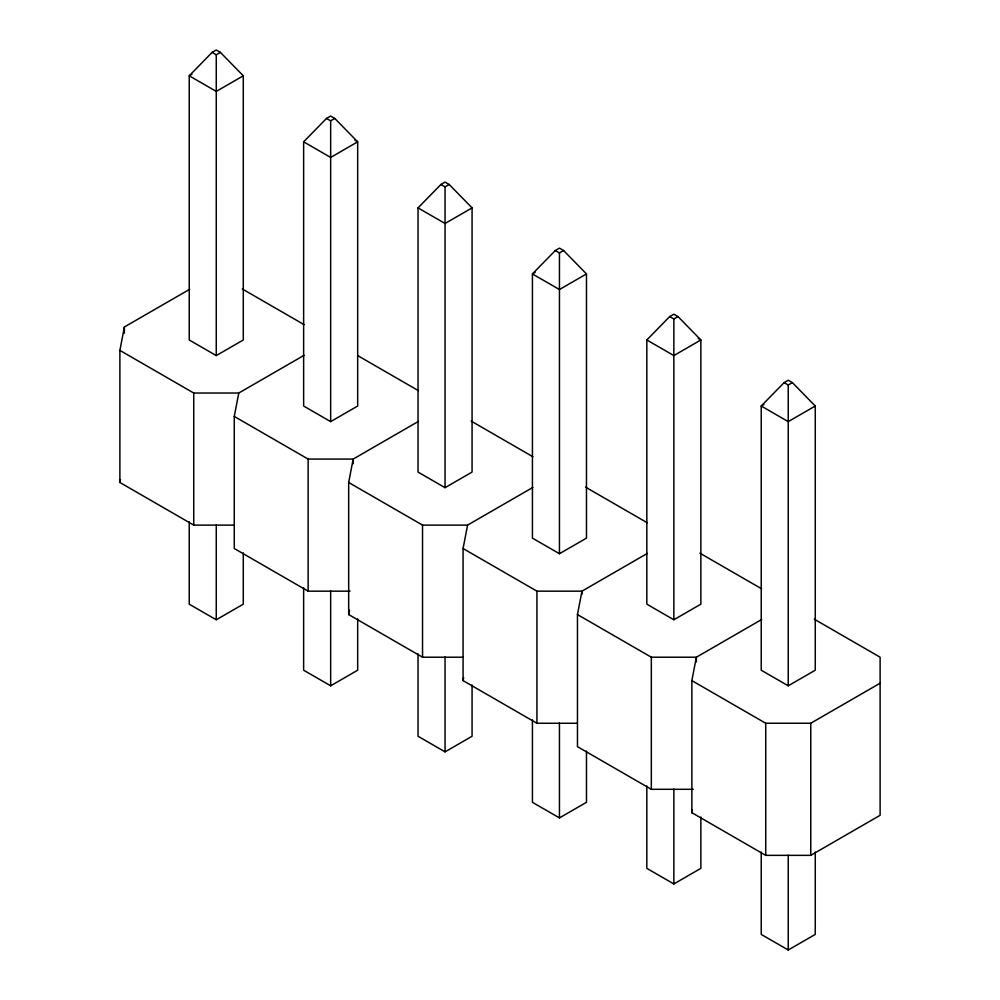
<?xml version="1.0" encoding="UTF-8"?>
<svg xmlns="http://www.w3.org/2000/svg" width="1000" height="1000" viewBox="0 0 1000 1000"><rect width="100%" height="100%" fill="white"/><g stroke="black" fill="none" stroke-linecap="round" stroke-linejoin="round"><path stroke-width="1.5" d="M234.125 525.125L193.738 525.125L119.887 482.475L119.887 350.387L124.388 326.975L189.737 289.25M119.887 482.475L120.45 479.55M350.075 591.163L308.137 591.163L234.275 548.525L234.275 416.425L238.775 393.025L304.137 355.288M462.912 657.212L422.537 657.212L348.675 614.562L348.675 482.475L353.175 459.075L418.537 421.337M348.675 614.562L349.513 610.175M577.312 723.263L536.925 723.263L463.075 680.612L463.075 548.525L467.575 525.112L532.925 487.388M463.075 680.612L463.638 677.688M693.263 789.3L651.325 789.3L577.463 746.663L577.463 614.562L581.962 591.163L647.325 553.425M814.312 619.212L880.113 657.212L880.113 815.3L810.763 855.35L765.725 855.35L691.862 812.7L691.862 680.612L696.363 657.212L761.725 619.475M691.862 812.7L692.425 809.775M212.113 52.387L189.237 75.8L189.237 339.988L216.262 355.588L243.287 339.988L243.287 75.8L220.4 52.387L216.262 50L212.113 52.387L216.262 54.787L220.4 52.387M303.637 141.838L326.512 118.438L330.662 116.05L334.8 118.438L357.675 141.838L357.675 406.025L330.662 421.625L303.637 406.025L303.637 141.838L330.662 157.438L357.675 141.838L354.975 140.275M418.038 207.887L440.913 184.488L445.05 182.087L449.2 184.488L472.075 207.887L472.075 472.075L445.05 487.675L418.038 472.075L418.038 207.887L445.05 223.487L472.075 207.887M555.312 250.525L532.425 273.938L532.425 538.125L559.45 553.725L586.475 538.125L586.475 273.938L563.587 250.525L559.45 248.137L555.312 250.525L559.45 252.925L563.587 250.525M646.825 339.975L669.7 316.575L673.85 314.188L677.987 316.575L700.863 339.975L700.863 604.163L673.85 619.763L646.825 604.163L646.825 339.975L673.85 355.575L700.863 339.975L698.162 338.413M784.1 382.625L761.225 406.025L761.225 670.212L788.238 685.812L815.263 670.212L815.263 406.025L792.387 382.625L788.238 380.225L784.1 382.625L788.238 385.012L792.387 382.625M191.938 74.237L189.237 75.8L216.262 91.4L243.287 75.8M326.512 118.438L330.662 120.825L334.8 118.438M440.913 184.488L445.05 186.875L449.2 184.488M535.125 272.375L532.425 273.938L559.45 289.538L586.475 273.938M669.7 316.575L673.85 318.962L677.987 316.575M189.237 521.8L189.237 604.175L216.262 619.775L243.287 604.175L243.287 552.888M763.925 404.462L761.225 406.025L788.238 421.625L815.263 406.025M303.637 587.85L303.637 670.212L330.662 685.812L357.675 670.212L357.675 618.938M418.038 653.9L418.038 736.263L445.05 751.862L472.075 736.263L472.075 684.975M532.425 719.938L532.425 802.312L559.45 817.913L586.475 802.312L586.475 751.025M691.862 680.612L765.725 723.25L810.763 723.25L880.113 683.213M646.825 785.987L646.825 868.35L673.85 883.95L700.863 868.35L700.863 817.075M761.225 852.038L761.225 934.4L788.238 950L815.263 934.4L815.263 852.038M119.887 350.387L193.738 393.025L238.775 393.025M234.275 416.425L308.137 459.075L353.175 459.075L353.175 463.738M348.675 482.475L422.537 525.112L467.575 525.112M463.075 548.525L536.925 591.163L581.962 591.163L581.962 594.275M577.463 614.562L651.325 657.212L696.363 657.212L696.363 661.875M242.338 288.988L304.113 324.65M358.075 355.812L418.5 390.7M471.125 421.075L532.9 456.75M585.525 487.125L647.3 522.788M699.912 553.175L761.7 588.837M810.763 723.25L810.763 855.35M788.238 385.012L788.238 685.812M788.238 855.2L788.238 950M765.725 723.25L765.725 855.35M673.85 318.962L673.85 619.763M673.85 789.163L673.85 883.95M651.325 657.212L651.325 789.3M559.45 252.925L559.45 553.725M559.45 723.112L559.45 817.913M536.925 591.163L536.925 723.263M445.05 186.875L445.05 487.675M445.05 657.062L445.05 751.862M422.537 525.112L422.537 657.212M330.662 120.825L330.662 421.625M330.662 591.025L330.662 685.812M308.137 459.075L308.137 591.163M216.262 54.787L216.262 355.588M216.262 524.975L216.262 619.775M193.738 393.025L193.738 525.125M124.388 326.975L124.388 333.2"/></g></svg>
